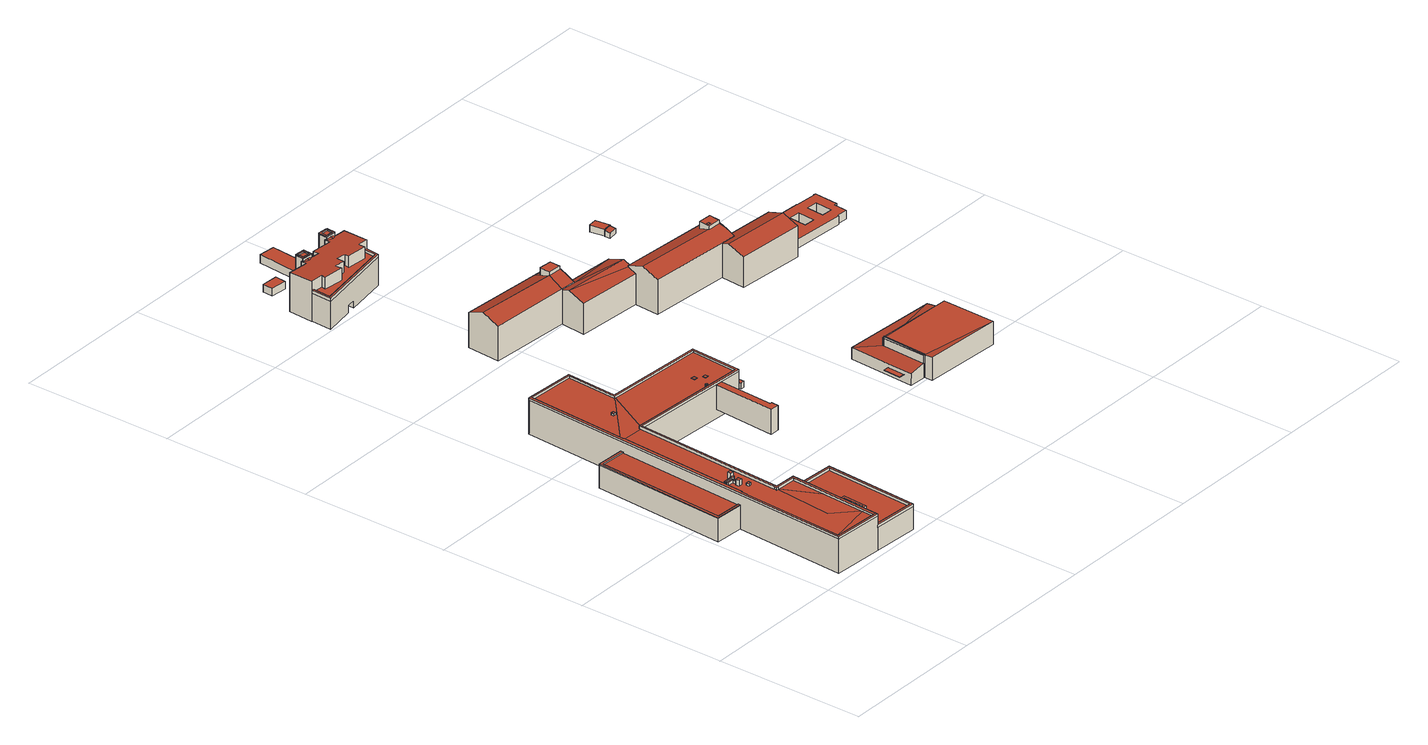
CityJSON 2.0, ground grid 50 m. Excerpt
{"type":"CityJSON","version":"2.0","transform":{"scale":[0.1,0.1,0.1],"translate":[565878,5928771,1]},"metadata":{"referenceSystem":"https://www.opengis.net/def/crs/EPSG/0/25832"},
"CityObjects":{
"building1":{"type":"Building","attributes":{"Grundfläche 2D":"3092.874267","Grundhöhe NN":"2.029"},"children":["building1-1","building1-2","building1-3","building1-4","building1-5","building1-6","building1-7","building1-8","building1-9"],"geometry":[{"type":"Solid","lod":"3","boundaries":[[[[0,1,2,3,4,5,6,7,8,9,10,11,12,13,14,15,16,17]],[[18,19,20]],[[21,22,23,24,25,19,18]],[[26,27,28,29,24,23,22,30,31,32,33,34,35,36,37,38,39]],[[40,41,42,43]],[[33,44,45,46,42,41,34]],[[47,48,49,50,51,52,46,45,53,54,55]],[[56,57,29,28,58,59]],[[60,61,62,63,64,65,66,10,9,67,68,69,70,71,72,73,74,75,76,77,78,79,80,81,16,15,82]],[[83,84,85,86,87,88,89,90]],[[91,92,93,94,95,96,97,98]],[[99,100,101,102,103,104,105,106]],[[107,108,109,110,111,112,113,114]],[[115,116,117,118]],[[119,120,121,122,123,124]],[[125,126,127,13,12,11]],[[127,128,14,13]],[[128,129,15,14]],[[17,16,57,56]],[[56,59,0,17]],[[3,2,1,0,59,58,28,27,26,39,38,5,4]],[[6,5,38,37]],[[7,6,37,36]],[[36,35,8,7]],[[8,35,34,41,40,9]],[[130,125,11,10]],[[67,9,40,43]],[[42,68,67,43]],[[49,71,70,69,68,42,46,52,51,50]],[[47,72,71,49,48]],[[74,73,72,47,55,54,53,45,44]],[[44,33,32,76,75,74]],[[32,31,30,78,77,76]],[[30,22,79,78]],[[18,20,81,80,79,22,21]],[[16,81,20,19,25,24,29,57]],[[129,131,132,82,15]],[[132,133,134,60,82]],[[135,61,60,134]],[[135,136,62,61]],[[136,137,63,62]],[[137,138,64,63]],[[138,139,65,64]],[[139,140,66,65]],[[140,130,10,66]],[[141,142,89,88]],[[142,143,90,89]],[[143,144,83,90]],[[99,106,85,84]],[[86,85,106,105]],[[87,86,105,104]],[[92,91,103,102]],[[93,92,102,101]],[[94,93,101,100]],[[145,146,96,95]],[[146,147,97,96]],[[147,148,98,97]],[[149,150,109,108]],[[150,151,110,109]],[[151,152,111,110]],[[113,112,118,117]],[[117,116,114,113]],[[116,115,107,114]],[[134,83,144,153,154,135]],[[136,135,154,155]],[[136,155,156,137],[123,122,157,158]],[[138,137,156,159]],[[139,138,159,160]],[[140,139,160,161]],[[125,130,140,161,162]],[[127,126,125,162,163,149,108,107,115,118,112,111,152,164,165]],[[128,127,165,166,141,88]],[[95,94,100,99,84,83,134,133,132]],[[87,104,103,91,98,148,167,168,132,131,129,128,88]],[[132,168,145,95]],[[146,145,168,169]],[[147,146,169,170]],[[148,147,170,167]],[[142,141,166,171]],[[143,142,171,172]],[[144,143,172,153]],[[150,149,163,173]],[[151,150,173,174]],[[152,151,174,164]],[[119,175,176,120]],[[120,176,177,121]],[[121,177,157,122]],[[123,158,178,124]],[[119,124,178,175]],[[159,156,155,154,153,172,171,166,165,164,174,173,163,162,161,160],[168,167,170,169]],[[177,176,175,178,158,157]]]],"semantics":{"surfaces":[{"type":"RoofSurface"},{"type":"WallSurface"},{"type":"GroundSurface"},{"type":"OuterCeilingSurface"}],"values":[[0,0,0,0,0,0,0,0,0,0,0,0,0,0,0,1,1,1,1,1,1,1,1,1,1,1,1,1,1,1,1,1,1,1,1,1,1,1,1,1,1,1,1,1,1,1,1,1,1,1,1,1,1,1,1,1,1,1,1,1,1,1,1,1,1,1,1,1,1,1,1,1,1,1,1,1,1,1,1,1,1,1,1,1,1,1,1,1,1,2,3]]}}]},
"building1-1":{"type":"BuildingInstallation","parents":["building1"],"geometry":[{"type":"MultiSurface","lod":"3","boundaries":[[[179,180,181,182,183,184,185,186,187,188,189,190]],[[182,181,191,192]],[[181,180,193,191]],[[183,182,192,194]],[[195,184,183,194]],[[185,184,195,196]],[[186,185,196,197]],[[187,186,197,198]],[[199,188,187,198]],[[189,188,199,200]],[[190,189,200,201]],[[179,190,201,202]],[[180,179,202,193]]],"semantics":{"surfaces":[{"type":"RoofSurface"},{"type":"WallSurface"}],"values":[0,1,1,1,1,1,1,1,1,1,1,1,1]}}]},
"building1-2":{"type":"BuildingInstallation","parents":["building1"],"geometry":[{"type":"MultiSurface","lod":"3","boundaries":[[[203,204,205,206]],[[206,205,207,208]],[[203,206,208,209]],[[204,203,209,210]],[[205,204,210,207]]],"semantics":{"surfaces":[{"type":"RoofSurface"},{"type":"WallSurface"}],"values":[0,1,1,1,1]}}]},
"building1-3":{"type":"BuildingInstallation","parents":["building1"],"geometry":[{"type":"MultiSurface","lod":"3","boundaries":[[[211,212,213,214]],[[214,213,215,216]],[[211,214,216,217]],[[212,211,217,218]],[[213,212,218,215]]],"semantics":{"surfaces":[{"type":"RoofSurface"},{"type":"WallSurface"}],"values":[0,1,1,1,1]}}]},
"building1-4":{"type":"BuildingInstallation","parents":["building1"],"geometry":[{"type":"MultiSurface","lod":"3","boundaries":[[[219,220,221,222,223]],[[224,225,221,220,226]],[[225,227,228,229,223,222,221]],[[229,230,219,223]],[[219,230,226,220]]],"semantics":{"surfaces":[{"type":"RoofSurface"},{"type":"WallSurface"}],"values":[0,1,1,1,1]}}]},
"building1-5":{"type":"BuildingInstallation","parents":["building1"],"geometry":[{"type":"MultiSurface","lod":"3","boundaries":[[[231,232,233,234]],[[234,233,235,236]],[[231,234,236,237]],[[232,231,237,238]],[[233,232,238,235]]],"semantics":{"surfaces":[{"type":"RoofSurface"},{"type":"WallSurface"}],"values":[0,1,1,1,1]}}]},
"building1-6":{"type":"BuildingInstallation","parents":["building1"],"geometry":[{"type":"MultiSurface","lod":"3","boundaries":[[[239,240,241,242,243,227,225,244,245,246,247,248]],[[224,249,244,225]],[[249,250,245,244]],[[246,245,250,251]],[[251,252,247,246]],[[252,253,248,247]],[[253,254,239,248]],[[254,255,240,239]],[[255,256,241,240]],[[256,257,242,241]],[[257,258,243,242]],[[258,228,227,243]]],"semantics":{"surfaces":[{"type":"RoofSurface"},{"type":"WallSurface"}],"values":[0,1,1,1,1,1,1,1,1,1,1,1]}}]},
"building1-7":{"type":"BuildingInstallation","parents":["building1"],"geometry":[{"type":"MultiSurface","lod":"3","boundaries":[[[259,260,261,262]],[[262,261,263,264]],[[259,262,264,265]],[[260,259,265,266]],[[261,260,266,263]]],"semantics":{"surfaces":[{"type":"RoofSurface"},{"type":"WallSurface"}],"values":[0,1,1,1,1]}}]},
"building1-8":{"type":"BuildingInstallation","parents":["building1"],"geometry":[{"type":"MultiSurface","lod":"3","boundaries":[[[267,268,269,270,271,272,273,274,275,276]],[[277,278,271,270]],[[278,279,272,271]],[[279,280,281,274,273,272]],[[281,282,275,274]],[[282,283,276,275]],[[267,276,283,284]],[[284,285,268,267]],[[285,286,269,268]]],"semantics":{"surfaces":[{"type":"RoofSurface"},{"type":"WallSurface"}],"values":[0,1,1,1,1,1,1,1,1]}}]},
"building1-9":{"type":"BuildingInstallation","parents":["building1"],"geometry":[{"type":"MultiSurface","lod":"3","boundaries":[[[287,288,289,290]],[[291,288,287,269,286]],[[289,288,291,292]],[[277,270,290,289,292]],[[270,269,287,290]]],"semantics":{"surfaces":[{"type":"RoofSurface"},{"type":"WallSurface"}],"values":[0,1,1,1,1]}}]},
"building2":{"type":"Building","attributes":{"Grundfläche 2D":"2.984238","Grundhöhe NN":"1.924"},"geometry":[{"type":"Solid","lod":"3","boundaries":[[[[293,294,295,296]],[[297,298,296,295]],[[298,299,293,296]],[[299,300,294,293]],[[300,297,295,294]],[[300,299,298,297]]]],"semantics":{"surfaces":[{"type":"RoofSurface"},{"type":"WallSurface"},{"type":"GroundSurface"}],"values":[[0,1,1,1,1,2]]}}]},
"building3":{"type":"Building","attributes":{"Grundfläche 2D":"19.674656","Grundhöhe NN":"2.547"},"geometry":[{"type":"Solid","lod":"3","boundaries":[[[[301,302,303,304]],[[305,306,304,303]],[[306,307,301,304]],[[307,308,302,301]],[[308,305,303,302]],[[308,307,306,305]]]],"semantics":{"surfaces":[{"type":"RoofSurface"},{"type":"WallSurface"},{"type":"GroundSurface"}],"values":[[0,1,1,1,1,2]]}}]},
"building4":{"type":"Building","attributes":{"Grundfläche 2D":"378.868175","Grundhöhe NN":"2.330"},"children":["building4-1","building4-2","building4-3","building4-4"],"geometry":[{"type":"Solid","lod":"3","boundaries":[[[[309,310,311,312,313,314,315,316]],[[317,318,319,320,321,322,323]],[[324,325,326,327,328,329,330,331,332,333,334,335,336,337]],[[338,339,340,341,342,343,344,345,346]],[[347,348,349]],[[347,350,351,348]],[[350,352,353,351]],[[354,353,352]],[[355,353,354]],[[356,357,358,359,360,361,362,363,364,365,366,367,368,369,370,371,372,373,374,375,376,377,378,379,380,381,382,383,384,385,386,387,388,389,349,348,351,353,355,390,391,392,393]],[[394,362,361]],[[394,395,363,362]],[[395,396,364,363]],[[365,364,396]],[[312,311,333,332]],[[313,312,332,331]],[[314,313,331,330]],[[397,398,316,315]],[[398,399,309,316]],[[399,400,310,309]],[[386,385,401,402]],[[387,386,402,403]],[[388,387,403,404]],[[389,388,404,405]],[[392,391,406,407]],[[393,392,407,408]],[[356,393,408,409,410,411]],[[411,412,357,356]],[[358,357,412,413]],[[359,358,413,414]],[[360,359,414,415]],[[367,366,416,417]],[[369,368,367,417,418]],[[370,369,418,419]],[[371,370,419,420]],[[314,330,329,373,372,371,420,421,397,315]],[[373,329,328,374]],[[374,328,327,375]],[[375,327,326,376]],[[376,326,325,377]],[[377,325,324,378]],[[378,324,337,379]],[[379,337,336,380]],[[380,336,335,381]],[[381,335,334,382]],[[311,310,400,422,401,385,384,383,382,334,333]],[[318,317,423,416,366]],[[318,366,365,319]],[[394,361,320,319,365,396,395]],[[320,361,360,321]],[[360,415,424,425,426,322,321]],[[317,323,322,426,423]],[[398,397,421,427]],[[427,428,429,430,431,432,399,398]],[[400,399,432,422]],[[340,355,354,341]],[[350,347,349,342,341,354,352]],[[405,433,344,343,342,349,389]],[[434,346,345,344,433,435]],[[355,340,339,338,346,434,406,391,390]],[[436,437,410,409]],[[438,439,440,441]],[[442,425,424,443]],[[442,443,441,440]],[[431,430,437,436]],[[439,438,429,428]],[[436,409,408,407,406,434,435,433,405,404,403,402,401,422,432,431]],[[420,419,418,417,416,423,426,425,442,440,439,428,427,421]],[[413,412,411,410,437,430,429,438,441,443,424,415,414]]]],"semantics":{"surfaces":[{"type":"RoofSurface"},{"type":"WallSurface"},{"type":"GroundSurface"},{"type":"OuterCeilingSurface"}],"values":[[0,0,0,0,0,0,0,0,0,0,0,0,0,0,1,1,1,1,1,1,1,1,1,1,1,1,1,1,1,1,1,1,1,1,1,1,1,1,1,1,1,1,1,1,1,1,1,1,1,1,1,1,1,1,1,1,1,1,1,1,1,1,1,1,1,1,2,2,3]]}}]},
"building4-1":{"type":"BuildingInstallation","parents":["building4"],"geometry":[{"type":"MultiSurface","lod":"3","boundaries":[[[444,445,446,447,448,449,450,451,452,453]],[[344,345,447,446]],[[448,454,455,449]],[[455,456,450,449]],[[339,340,452,451]],[[340,341,453,452]],[[341,342,444,453]],[[342,343,344,446,445,444]]],"semantics":{"surfaces":[{"type":"RoofSurface"},{"type":"WallSurface"}],"values":[0,1,1,1,1,1,1,1]}}]},
"building4-2":{"type":"BuildingInstallation","parents":["building4"],"geometry":[{"type":"MultiSurface","lod":"3","boundaries":[[[457,448,447,458,459,451,450]],[[345,346,458,447]],[[346,338,339,451,459,458]],[[456,460,457,450]],[[448,457,460,454]]],"semantics":{"surfaces":[{"type":"RoofSurface"},{"type":"WallSurface"}],"values":[0,1,1,1,1]}}]},
"building4-3":{"type":"BuildingInstallation","parents":["building4"],"geometry":[{"type":"MultiSurface","lod":"3","boundaries":[[[461,462,463,464,465,466,467,468,469]],[[322,323,464,463]],[[465,470,471,466]],[[471,472,467,466]],[[318,319,469,468]],[[319,320,461,469]],[[320,321,462,461]],[[321,322,463,462]]],"semantics":{"surfaces":[{"type":"RoofSurface"},{"type":"WallSurface"}],"values":[0,1,1,1,1,1,1,1]}}]},
"building4-4":{"type":"BuildingInstallation","parents":["building4"],"geometry":[{"type":"MultiSurface","lod":"3","boundaries":[[[465,464,473,468,467,474]],[[323,317,473,464]],[[317,318,468,473]],[[472,475,474,467]],[[465,474,475,470]]],"semantics":{"surfaces":[{"type":"RoofSurface"},{"type":"WallSurface"}],"values":[0,1,1,1,1]}}]},
"building5":{"type":"Building","attributes":{"Grundfläche 2D":"81.939854","Grundhöhe NN":"2.353"},"geometry":[{"type":"Solid","lod":"3","boundaries":[[[[476,477,478,479]],[[480,481,479,478]],[[481,482,476,479]],[[482,483,477,476]],[[483,480,478,477]],[[483,482,481,480]]]],"semantics":{"surfaces":[{"type":"RoofSurface"},{"type":"WallSurface"},{"type":"GroundSurface"}],"values":[[0,1,1,1,1,2]]}}]},
"building6":{"type":"Building","attributes":{"Grundfläche 2D":"800.069472","Grundhöhe NN":"1.248"},"children":["building6-1","building6-2","building6-3","building6-4"],"geometry":[{"type":"Solid","lod":"3","boundaries":[[[[484,485,486]],[[487,488,489]],[[490,486,485,488,487]],[[486,490,491]],[[492,493,494,495,496]],[[495,494,497,498,492,496]],[[497,499,500,501,502,498]],[[494,493,503,504]],[[497,494,504,505]],[[500,499,497,505,506]],[[501,500,506,507]],[[485,501,507,508,488]],[[489,488,508,509]],[[487,489,509,510]],[[487,510,503,493,490]],[[490,493,492,491]],[[491,492,498,486]],[[486,498,502,484]],[[484,502,501,485]],[[507,506,505,504,503,510,509,508]]]],"semantics":{"surfaces":[{"type":"RoofSurface"},{"type":"WallSurface"},{"type":"GroundSurface"}],"values":[[0,0,0,0,0,0,0,1,1,1,1,1,1,1,1,1,1,1,1,2]]}}]},
"building6-1":{"type":"BuildingInstallation","parents":["building6"],"geometry":[{"type":"MultiSurface","lod":"3","boundaries":[[[511,512,513,514]],[[514,513,484,485]],[[511,514,485,488]],[[512,511,488,486]],[[513,512,486,484]]],"semantics":{"surfaces":[{"type":"RoofSurface"},{"type":"WallSurface"}],"values":[0,1,1,1,1]}}]},
"building6-2":{"type":"BuildingInstallation","parents":["building6"],"geometry":[{"type":"MultiSurface","lod":"3","boundaries":[[[515,516,517,518]],[[517,516,519,520]],[[518,517,520,521]],[[515,518,521,522]],[[516,515,522,519]]],"semantics":{"surfaces":[{"type":"RoofSurface"},{"type":"WallSurface"}],"values":[0,1,1,1,1]}}]},
"building6-3":{"type":"BuildingInstallation","parents":["building6"],"geometry":[{"type":"MultiSurface","lod":"3","boundaries":[[[523,524,525,526,527]],[[528,496,529,526,525,524]],[[529,530,527,526]],[[527,530,495,531,523]],[[531,528,524,523]]],"semantics":{"surfaces":[{"type":"RoofSurface"},{"type":"WallSurface"}],"values":[0,1,1,1,1]}}]},
"building6-4":{"type":"BuildingInstallation","parents":["building6"],"geometry":[{"type":"MultiSurface","lod":"3","boundaries":[[[532,533,534,535]],[[536,537,535,534]],[[537,538,532,535]],[[538,539,533,532]],[[539,536,534,533]],[[539,538,537,536]]],"semantics":{"surfaces":[{"type":"RoofSurface"},{"type":"WallSurface"},{"type":"OuterCeilingSurface"}],"values":[0,1,1,1,1,2]}}]},
"building7":{"type":"Building","attributes":{"Grundfläche 2D":"1673.933062","Grundhöhe NN":"1.694"},"children":["building7-1"],"geometry":[{"type":"MultiSurface","lod":"3","boundaries":[[[540,541,542,543,544,545,546,547,548],[549,550,551,552]],[[553,554,555,556,557,558,559]],[[560,561,562,563,564,565,566,567,568,569]],[[570,561,560]],[[566,565,571,572,573,574,575,576,577]],[[578,579,580,581,582,583]],[[584,585,586]],[[587,586,585]],[[588,589,590,587,585,591]],[[590,589,592]],[[593,594,595,596,592,589]],[[578,594,597,598,579]],[[578,595,594]],[[599,600,601,602,603,604]],[[605,606,607,608,603,602,609,610]],[[611,612,613]],[[611,614,615,616,617]],[[617,612,611]],[[618,619,620,616]],[[620,621,617,616]],[[622,623,624,625,626,627,628,629,630,631,632,633,634,635,636,637,638],[639,640,641,642],[643,644,645,646],[647,648,649,650]],[[651,652,653,654,655,656]],[[656,655,657,658,659]],[[571,565,564,541,540,548]],[[564,563,562,561,545,544,543,542,541]],[[547,546,545,561,573,572]],[[548,547,572,571]],[[578,583,557,556]],[[583,586,587,558,557]],[[592,596,554,553,559,558,587,590]],[[596,595,578,556,555,554]],[[604,603,660,661]],[[599,604,661,662]],[[600,599,662,663]],[[602,601,664,665]],[[603,608,666,660]],[[667,610,609,602,665,668]],[[605,610,667,669]],[[607,606,670,671]],[[620,577,576,575,605,669,672,621]],[[673,567,566,577,620,619,674]],[[653,569,568,567,673,675,654]],[[676,570,560,569,653,652,677]],[[561,570,676,678]],[[573,561,678,679]],[[574,573,679,680]],[[605,575,574,680,670,606]],[[586,583,681,682]],[[584,586,682,683]],[[584,683,667,610,585]],[[585,610,667,684,591]],[[591,684,664,601,588]],[[685,593,589,588,601,600,663]],[[597,594,593,685,686]],[[611,580,579,598,597,686,687,615,614]],[[688,582,581,580,611,613,689]],[[583,582,688,681]],[[618,616,615,687,690]],[[619,618,690,674]],[[612,617,621,672,691]],[[613,612,691,689]],[[622,638,692,693]],[[623,622,693,694]],[[624,623,694,695]],[[625,624,695,696]],[[626,625,696,697]],[[671,698,629,628,627,626,697,666,608,607]],[[632,631,699,700]],[[633,632,700,701]],[[634,633,701,702]],[[635,634,702,703]],[[636,635,703,704]],[[638,637,636,704,705,692]],[[706,707,650,649]],[[708,706,649,648]],[[709,708,648,647]],[[707,709,647,650]],[[710,711,646,645]],[[712,710,645,644]],[[713,712,644,643]],[[711,713,643,646]],[[714,715,641,640]],[[716,714,640,639]],[[717,716,639,642]],[[715,717,642,641]],[[657,655,654,675,718]],[[658,657,718,719]],[[651,656,659,658,719,699,631,630]],[[698,677,652,651,630,629]],[[702,701,700,699,719,718,675,673,674,690,687,686,685,663,662,661,660,666,697,696,695,694,693,692,705,704,703],[672,669,667,683,682,681,688,689,691],[671,670,680,679,678,676,677,698],[715,714,716,717],[711,710,712,713],[707,706,708,709],[668,665,664,684,667]]],"semantics":{"surfaces":[{"type":"RoofSurface"},{"type":"WallSurface"},{"type":"GroundSurface"}],"values":[0,0,0,0,0,0,0,0,0,0,0,0,0,0,0,0,0,0,0,0,0,0,0,1,1,1,1,1,1,1,1,1,1,1,1,1,1,1,1,1,1,1,1,1,1,1,1,1,1,1,1,1,1,1,1,1,1,1,1,1,1,1,1,1,1,1,1,1,1,1,1,1,1,1,1,1,1,1,1,1,1,1,1,1,1,1,1,1,1,2]}}]},
"building7-1":{"type":"BuildingInstallation","parents":["building7"],"geometry":[{"type":"MultiSurface","lod":"3","boundaries":[[[720,552,551,721]],[[721,551,550]],[[720,721,550,549]],[[720,549,552]]],"semantics":{"surfaces":[{"type":"RoofSurface"},{"type":"WallSurface"}],"values":[0,1,1,1]}}]},
"building8":{"type":"Building","attributes":{"Grundfläche 2D":"6.185263","Grundhöhe NN":"2.501"},"geometry":[{"type":"Solid","lod":"3","boundaries":[[[[722,723,724,725,726,727]],[[728,729,725,724]],[[729,730,726,725]],[[730,731,727,726]],[[731,732,722,727]],[[732,733,723,722]],[[733,728,724,723]],[[728,733,732,731,730,729]]]],"semantics":{"surfaces":[{"type":"RoofSurface"},{"type":"WallSurface"},{"type":"GroundSurface"}],"values":[[0,1,1,1,1,1,1,2]]}}]},
"building9":{"type":"Building","attributes":{"Grundfläche 2D":"15.124397","Grundhöhe NN":"2.470"},"geometry":[{"type":"Solid","lod":"3","boundaries":[[[[734,735,736,737,738]],[[736,735,739,729]],[[738,737,736,729,740]],[[734,738,740,741]],[[735,734,741,739]],[[729,739,741,740]]]],"semantics":{"surfaces":[{"type":"RoofSurface"},{"type":"WallSurface"},{"type":"GroundSurface"}],"values":[[0,1,1,1,1,2]]}}]}
},
"vertices":[
[90,34,130],[91,36,130],[109,379,130],[109,380,130],[110,395,130],[110,400,130],[113,400,130],[137,844,130],[135,844,130],[154,1190,130],[154,1197,130],[147,1197,130],[104,399,130],[83,27,130],[252,18,130],[252,26,130],[244,26,130],[231,27,130],[200,333,121],[255,217,122],[261,330,122],[197,334,121],[196,334,121],[178,141,122],[247,76,122],[254,197,122],[109,380,123],[109,379,123],[91,43,123],[247,68,122],[190,334,121],[191,341,121],[191,344,121],[218,848,121],[136,850,122],[135,844,122],[137,844,122],[113,400,122],[110,400,123],[110,395,123],[154,1190,123],[136,858,123],[304,1010,123],[313,1181,123],[218,854,121],[228,854,121],[307,1010,123],[634,832,123],[642,978,123],[643,992,123],[640,992,123],[639,992,123],[319,1009,123],[538,837,122],[550,836,122],[571,835,122],[231,27,123],[244,26,123],[91,36,123],[90,34,123],[269,337,130],[197,341,130],[224,847,130],[640,825,130],[649,998,130],[310,1016,130],[319,1188,130],[313,1181,130],[304,1010,130],[639,992,130],[640,992,130],[643,992,130],[634,832,130],[571,835,130],[218,854,130],[218,848,130],[191,344,130],[191,341,130],[190,334,130],[196,334,130],[197,334,130],[261,330,130],[261,188,130],[269,337,94],[268,329,94],[415,321,94],[399,18,94],[252,26,94],[252,18,94],[406,10,94],[423,328,94],[257,112,94],[316,109,94],[320,193,94],[261,196,94],[261,188,94],[312,186,94],[308,117,94],[257,120,94],[268,329,86],[261,196,86],[320,193,86],[316,109,86],[257,112,86],[252,26,86],[399,18,86],[415,321,86],[128,842,90],[128,851,90],[34,855,90],[9,404,90],[104,399,90],[104,406,90],[17,410,90],[41,846,90],[128,842,87],[41,846,87],[17,410,87],[104,406,87],[563,622,121],[564,646,121],[558,647,121],[568,829,121],[546,830,121],[533,623,121],[147,1197,123],[104,399,123],[83,27,123],[252,18,123],[252,26,123],[154,1197,123],[254,70,122],[261,188,122],[262,202,122],[269,337,123],[197,341,121],[224,847,121],[640,825,123],[649,998,123],[310,1016,123],[319,1188,123],[252,18,86],[406,10,86],[423,328,86],[269,337,86],[261,188,86],[312,186,86],[308,117,86],[257,120,86],[128,851,87],[34,855,87],[9,404,87],[104,399,87],[269,337,10],[197,341,10],[224,847,10],[640,825,10],[568,829,39],[546,830,39],[649,998,10],[310,1016,10],[319,1188,10],[147,1197,10],[128,851,10],[104,399,10],[83,27,10],[252,18,10],[257,120,10],[261,188,10],[312,186,10],[308,117,10],[406,10,10],[423,328,10],[34,855,10],[9,404,10],[563,622,39],[564,646,39],[558,647,39],[533,623,39],
[516,844,130],[517,843,130],[519,842,130],[521,843,130],[522,844,130],[523,846,130],[522,847,130],[521,849,130],[519,849,130],[517,849,130],[516,848,130],[516,846,130],[519,842,122],[521,843,122],[517,843,122],[522,844,122],[523,846,122],[522,847,122],[521,849,122],[519,849,122],[517,849,122],[516,848,122],[516,846,122],[516,844,122],
[167,410,130],[168,419,130],[158,420,130],[158,410,130],[158,420,122],[158,410,122],[167,410,121],[168,419,121],
[526,895,124],[538,894,124],[538,906,124],[527,907,124],[538,906,122],[527,907,122],[526,895,122],[538,894,122],
[168,486,142],[156,486,142],[156,475,142],[166,474,142],[167,474,142],[156,475,122],[156,475,131],[156,486,122],[166,474,131],[166,474,122],[167,474,122],[168,486,122],
[566,876,123],[566,888,123],[554,888,123],[553,876,123],[554,888,122],[553,876,122],[566,876,122],[566,888,122],
[160,467,131],[162,467,131],[164,468,131],[164,469,131],[165,470,131],[155,475,131],[155,472,131],[125,473,131],[125,468,131],[159,466,131],[155,475,122],[155,472,122],[125,473,122],[125,468,122],[159,466,122],[160,467,122],[162,467,122],[164,468,122],[164,469,122],[165,470,122],
[235,953,130],[236,962,130],[227,962,130],[226,953,130],[227,962,123],[226,953,123],[235,953,123],[236,962,123],
[144,458,131],[144,447,131],[140,444,131],[152,444,131],[150,446,131],[150,459,131],[148,462,131],[147,463,131],[124,465,131],[124,459,131],[152,444,122],[150,446,122],[150,459,122],[148,462,122],[147,463,122],[124,465,122],[124,459,122],[144,458,122],[144,447,122],[140,444,122],
[140,444,141],[140,432,141],[152,432,141],[152,444,141],[140,432,122],[152,432,122],
[718,876,28],[730,876,29],[730,901,29],[717,900,28],[730,901,9],[717,900,9],[718,876,9],[730,876,9],
[292,2238,40],[346,2234,40],[349,2270,40],[295,2274,40],[349,2270,15],[295,2274,15],[292,2238,15],[346,2234,15],
[528,2040,116],[532,2086,116],[526,2087,116],[521,2046,116],[258,2004,116],[262,2067,116],[255,2067,116],[251,1995,116],[335,2188,148],[333,2163,148],[333,2158,148],[368,2155,148],[368,2160,148],[370,2186,148],[365,2186,148],[400,2089,107],[398,2064,107],[364,2067,107],[362,2043,107],[295,2049,107],[297,2064,107],[262,2067,107],[258,2004,107],[521,2046,107],[526,2087,107],[500,2089,107],[497,2065,107],[431,2071,107],[432,2087,107],[469,2186,148],[469,2185,148],[468,2180,148],[469,2180,148],[503,2178,148],[504,2182,148],[506,2207,148],[500,2208,148],[471,2210,148],[498,2178,141],[503,2176,139],[503,2178,139],[486,2179,143],[485,2170,140],[473,2180,141],[468,2178,139],[469,2180,139],[468,2180,139],[396,2172,139],[394,2151,141],[370,2153,141],[370,2160,140],[368,2160,140],[368,2155,140],[367,2153,140],[350,2148,141],[333,2156,140],[333,2158,140],[333,2163,140],[331,2164,140],[330,2159,140],[329,2144,141],[259,2150,141],[254,2067,145],[255,2067,145],[297,2064,145],[295,2049,146],[362,2043,147],[364,2067,145],[398,2064,145],[400,2089,144],[432,2087,144],[431,2071,145],[497,2065,146],[500,2089,144],[526,2087,144],[532,2086,144],[533,2086,144],[540,2172,140],[505,2175,139],[506,2182,139],[504,2182,139],[469,2185,139],[469,2186,139],[466,2186,139],[465,2166,140],[362,2156,142],[350,2157,143],[338,2158,141],[255,2067,107],[251,1995,107],[528,2040,107],[532,2086,107],[533,2086,13],[540,2172,13],[505,2175,13],[506,2182,13],[504,2182,13],[469,2186,13],[466,2186,13],[465,2166,13],[398,2172,13],[398,2172,38],[396,2172,38],[394,2151,38],[370,2153,38],[370,2160,38],[368,2160,38],[333,2163,13],[331,2164,13],[329,2144,13],[259,2150,13],[254,2067,13],[255,2067,13],[532,2086,13],[335,2188,13],[370,2178,38],[370,2178,13],[370,2186,13],[251,1995,13],[354,2012,13],[354,2012,38],[385,2017,38],[385,2017,13],[528,2040,13],[506,2207,13],[471,2210,13],[500,2208,13],[389,2065,13],[389,2065,38],[357,2044,38],[357,2044,13],[367,2156,13],[367,2156,38],[369,2178,13],[369,2178,38],
[503,2178,151],[504,2182,151],[506,2207,151],[500,2208,151],[500,2202,151],[498,2183,151],[474,2185,151],[469,2185,151],[468,2180,151],[469,2180,151],[500,2202,148],[498,2183,148],[474,2185,148],
[476,2204,151],[471,2210,151],[469,2186,151],[476,2204,148],
[368,2155,151],[368,2160,151],[370,2186,151],[365,2186,151],[364,2180,151],[363,2161,151],[338,2163,151],[333,2163,151],[333,2158,151],[364,2180,148],[363,2161,148],[338,2163,148],
[335,2188,151],[340,2182,151],[340,2182,148],
[471,2375,42],[417,2380,42],[404,2228,42],[458,2223,42],[404,2228,14],[458,2223,14],[471,2375,14],[417,2380,14],
[1104,663,73],[1096,512,77],[1107,663,73],[1364,470,79],[1099,512,77],[1098,484,79],[1374,656,73],[1107,670,73],[1107,670,48],[1374,656,49],[1377,720,39],[1154,678,46],[1143,676,47],[1052,739,39],[1107,663,49],[1045,601,39],[1041,515,39],[1096,512,49],[1104,663,48],[1374,656,2],[1377,720,2],[1052,739,2],[1041,515,2],[1096,512,2],[1099,512,2],[1098,484,2],[1364,470,2],
[1099,512,80],[1107,663,80],[1104,663,80],[1096,512,80],
[1273,678,47],[1273,668,48],[1283,668,48],[1283,678,47],[1273,668,47],[1283,668,47],[1283,678,46],[1273,678,46],
[1154,685,47],[1144,685,47],[1143,676,48],[1143,675,48],[1154,675,48],[1144,685,45],[1143,675,47],[1154,675,47],[1154,685,45],
[1027,602,28],[1024,542,28],[1042,541,28],[1045,601,28],[1042,541,26],[1045,601,26],[1027,602,26],[1024,542,26],
[1181,1357,154],[1181,1355,154],[1187,1355,154],[1194,1354,154],[1196,1354,154],[1225,1353,154],[1227,1388,155],[1228,1389,155],[1184,1392,155],[1195,1360,154],[1187,1361,154],[1188,1369,155],[1195,1368,155],[701,1590,156],[700,1590,156],[698,1555,156],[698,1554,156],[742,1552,156],[744,1587,156],[743,1587,156],[1228,1328,134],[1225,1353,143],[1196,1354,143],[1194,1354,143],[1181,1355,143],[1181,1357,143],[902,1377,143],[898,1320,122],[1173,1302,122],[1225,1298,122],[1229,1353,143],[1184,1392,131],[1228,1389,131],[1227,1388,131],[1231,1388,131],[1232,1410,124],[916,1433,124],[906,1433,124],[698,1554,145],[690,1501,123],[741,1498,123],[743,1526,135],[745,1551,145],[742,1552,145],[748,1587,131],[749,1609,123],[744,1587,131],[744,1587,130],[729,1610,123],[703,1612,123],[743,1587,130],[730,1610,123],[701,1590,131],[423,1631,123],[419,1575,145],[698,1555,145],[700,1590,131],[415,1518,123],[689,1501,123],[705,1649,33],[703,1612,33],[729,1610,33],[730,1616,33],[732,1643,33],[732,1647,33],[1232,1410,33],[1232,1407,33],[1403,1336,33],[1404,1363,33],[731,1616,33],[749,1609,33],[741,1498,121],[921,1514,109],[743,1526,109],[690,1501,121],[689,1501,121],[687,1474,130],[918,1458,130],[683,1418,109],[904,1403,109],[906,1433,120],[916,1433,120],[1657,1350,36],[1657,1348,36],[1584,1353,36],[1584,1354,36],[1404,1364,36],[1404,1363,36],[1403,1336,36],[1402,1316,36],[1406,1316,36],[1400,1234,36],[1609,1221,36],[1610,1225,36],[1646,1223,36],[1649,1267,36],[1659,1267,36],[1664,1347,36],[1664,1349,36],[1622,1258,36],[1585,1260,36],[1588,1317,36],[1625,1315,36],[1547,1263,36],[1510,1265,36],[1514,1322,36],[1551,1320,36],[1472,1268,36],[1436,1270,36],[1439,1326,36],[1476,1324,36],[1406,1316,109],[1228,1328,109],[1225,1298,120],[1173,1302,120],[1171,1276,129],[1402,1260,129],[1167,1219,109],[1397,1203,109],[1400,1234,120],[732,1643,7],[732,1647,7],[705,1649,7],[703,1612,7],[729,1610,7],[730,1616,7],[1404,1363,7],[749,1609,7],[731,1616,7],[1232,1410,7],[1232,1407,7],[1403,1336,7],[916,1433,7],[898,1320,7],[904,1403,7],[1173,1302,7],[1229,1353,7],[1228,1328,7],[1225,1353,7],[1227,1388,7],[1231,1388,7],[742,1552,7],[744,1587,7],[748,1587,7],[730,1610,7],[423,1631,7],[415,1518,7],[689,1501,7],[745,1551,7],[743,1526,7],[683,1418,7],[921,1514,7],[1664,1349,7],[1657,1350,7],[1657,1348,7],[1584,1353,7],[1584,1354,7],[1404,1364,7],[1402,1316,7],[1400,1234,7],[1609,1221,7],[1610,1225,7],[1646,1223,7],[1649,1267,7],[1659,1267,7],[1664,1347,7],[1439,1326,7],[1476,1324,7],[1436,1270,7],[1472,1268,7],[1514,1322,7],[1551,1320,7],[1510,1265,7],[1547,1263,7],[1585,1260,7],[1588,1317,7],[1622,1258,7],[1625,1315,7],[1167,1219,7],[1397,1203,7],
[1195,1360,155],[1187,1361,155],
[1137,1678,31],[1169,1683,31],[1166,1702,35],[1137,1698,35],[1137,1696,35],[1135,1696,35],[1166,1702,15],[1137,1698,15],[1137,1696,15],[1135,1696,15],[1137,1678,15],[1169,1683,15],
[1160,1751,37],[1130,1747,38],[1137,1698,38],[1166,1702,37],[1167,1702,37],[1130,1747,15],[1167,1702,15],[1160,1751,15]
]}
